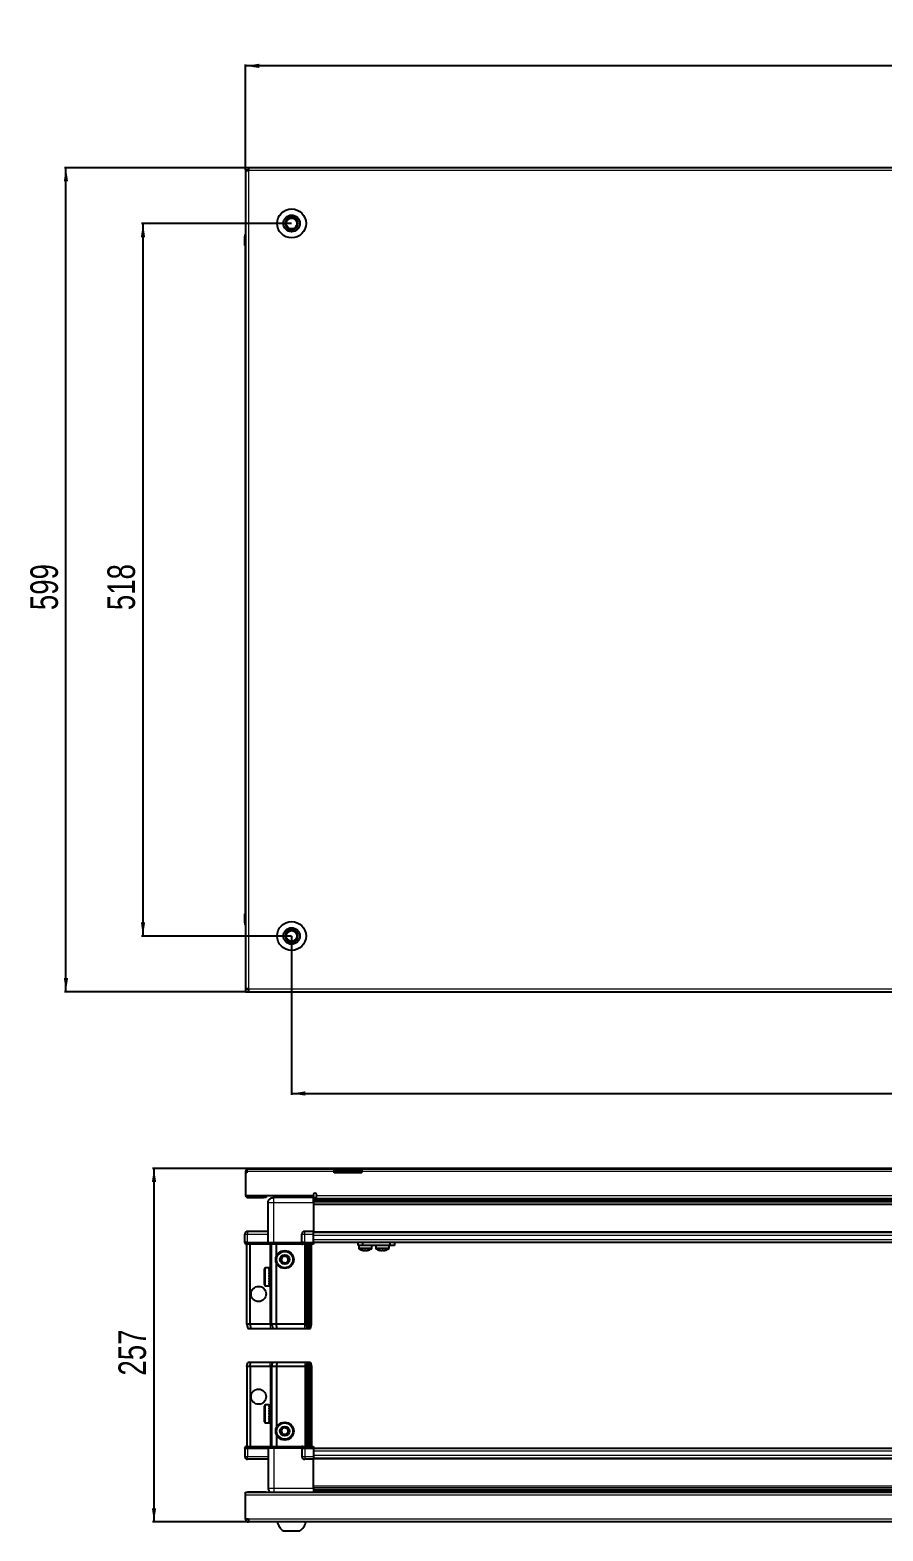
# Model space of a CAD drawing. Header units: millimetres. Extents: x 1415 to 4223, y 485 to 1665.
# Drawn here: x 1415 to 2035, y 485 to 1576 of the extents above; entities that cross this region are included whole.
import ezdxf

# ---------------------------------------------------------------- set-up
doc = ezdxf.new("R2010")
doc.units = ezdxf.units.MM
doc.layers.add('FORMAT', color=7, linetype='Continuous')
doc.styles.add('SLDTEXTSTYLE0', font='TXT', dxfattribs={"width": 0.75})
doc.dimstyles.new('SLDDIMSTYLE0', dxfattribs={"dimtxt": 20, "dimasz": 10, "dimexe": 0, "dimexo": 0.0625, "dimgap": 5, "dimtad": 2, "dimdec": 1, "dimrnd": 1e-09, "dimzin": 12, "dimdsep": 46, "dimtxsty": 'SLDTEXTSTYLE0', "dimsah": 1, "dimcen": 0.09, "dimadec": 0, "dimazin": 3, "dimtfac": 1, "dimtofl": 0, "dimtmove": 0, "dimatfit": 3, "dimfxl": 0, "dimfrac": 2, "dimtolj": 1, "dimtzin": 12, "dimarcsym": 0})

# ---------------------------------------------------------------- blocks, each defined once
blk = doc.blocks.new('_D')
at = {"layer": 'FORMAT'}
for p, q in [((1571.3, 1475.8), (1439.8, 1475.8)), ((1440.8, 876.8), (1440.8, 1475.8)), ((1571.3, 876.8), (1439.8, 876.8))]:
    blk.add_line(p, q, dxfattribs=at)
for points in [[(1440.8, 1475.8), (1439.3, 1465.8), (1442.4, 1465.8)], [(1440.8, 876.8), (1442.4, 886.8), (1439.3, 886.8)]]:
    blk.add_solid(points, dxfattribs=at)
at = {"layer": 'FORMAT', "insert": (1415, 1154.2), "char_height": 20, "attachment_point": 1, "rotation": 90, "style": 'SLDTEXTSTYLE0'}
blk.add_mtext('599', dxfattribs=at)
blk = doc.blocks.new('_D_1')
at = {"layer": 'FORMAT'}
for p, q in [((1571.3, 1475.8), (1571.3, 1550.8)), ((2570.3, 1549.8), (1571.3, 1549.8)), ((2570.3, 1475.8), (2570.3, 1550.8))]:
    blk.add_line(p, q, dxfattribs=at)
for points in [[(1571.3, 1549.8), (1581.3, 1548.3), (1581.3, 1551.4)], [(2570.3, 1549.8), (2560.3, 1551.4), (2560.3, 1548.3)]]:
    blk.add_solid(points, dxfattribs=at)
at = {"layer": 'FORMAT', "insert": (2048.7, 1575.6), "char_height": 20, "attachment_point": 1, "style": 'SLDTEXTSTYLE0'}
blk.add_mtext('999', dxfattribs=at)
blk = doc.blocks.new('_D_2')
at = {"layer": 'FORMAT'}
for p, q in [((1604.8, 917.3), (1604.8, 801.8)), ((2536.8, 917.3), (2536.8, 801.8)), ((1604.8, 802.8), (2536.8, 802.8))]:
    blk.add_line(p, q, dxfattribs=at)
for points in [[(1604.8, 802.8), (1614.8, 801.3), (1614.8, 804.4)], [(2536.8, 802.8), (2526.8, 804.4), (2526.8, 801.3)]]:
    blk.add_solid(points, dxfattribs=at)
at = {"layer": 'FORMAT', "insert": (2048.7, 828.6), "char_height": 20, "attachment_point": 1, "style": 'SLDTEXTSTYLE0'}
blk.add_mtext('932', dxfattribs=at)
blk = doc.blocks.new('_D_4')
at = {"layer": 'FORMAT'}
for p, q in [((1604.8, 1435.3), (1495.8, 1435.3)), ((1496.8, 1435.3), (1496.8, 917.3)), ((1604.8, 917.3), (1495.8, 917.3))]:
    blk.add_line(p, q, dxfattribs=at)
for points in [[(1496.8, 1435.3), (1495.3, 1425.3), (1498.4, 1425.3)], [(1496.8, 917.3), (1498.4, 927.3), (1495.3, 927.3)]]:
    blk.add_solid(points, dxfattribs=at)
at = {"layer": 'FORMAT', "insert": (1471, 1154.2), "char_height": 20, "attachment_point": 1, "rotation": 90, "style": 'SLDTEXTSTYLE0'}
blk.add_mtext('518', dxfattribs=at)
blk = doc.blocks.new('_D_9')
at = {"layer": 'FORMAT'}
for p, q in [((2065, 748.4), (1503.8, 748.4)), ((1504.8, 748.4), (1504.8, 491.4)), ((1573.4, 491.4), (1503.8, 491.4))]:
    blk.add_line(p, q, dxfattribs=at)
for points in [[(1504.8, 748.4), (1503.3, 738.4), (1506.4, 738.4)], [(1504.8, 491.4), (1506.4, 501.4), (1503.3, 501.4)]]:
    blk.add_solid(points, dxfattribs=at)
at = {"layer": 'FORMAT', "insert": (1479, 597.8), "char_height": 20, "attachment_point": 1, "rotation": 90, "style": 'SLDTEXTSTYLE0'}
blk.add_mtext('257', dxfattribs=at)

msp = doc.modelspace()

# ---------------------------------------------------------------- linework, layer by layer
at = {"color": 7, "linetype": 'Continuous', "lineweight": 25}
for p, q in [((1573.42, 1475.82), (1571.32, 1475.82)), ((1571.32, 1474.32), (1571.32, 1475.82)), ((1571.32, 1474.32), (1573.42, 1474.32)), ((1571.32, 1474.32), (1571.32, 1473.72)), ((1571.32, 1473.72), (1571.32, 878.92)), ((1571.32, 1473.72), (1573.42, 1473.72)), ((2568.22, 1475.82), (1573.42, 1475.82)), ((1573.42, 1475.82), (1573.42, 1473.72)), ((1570.82, 1425.82), (1570.82, 1419.32)), ((1570.82, 1419.32), (1570.82, 1425.82)), ((1570.82, 1419.32), (1570.82, 1419.32)), ((1571.32, 1419.32), (1570.82, 1419.32)), ((1570.97, 1419.32), (1570.97, 933.32)), ((1570.82, 933.32), (1570.82, 933.32)), ((1570.82, 926.82), (1570.82, 933.32)), ((1570.82, 933.32), (1570.82, 933.32)), ((1570.82, 933.32), (1570.82, 926.82)), ((1571.32, 933.32), (1570.82, 933.32)), ((1571.32, 925.5), (1571.32, 925.5)), ((1573.42, 878.92), (1571.32, 878.92)), ((1571.32, 878.92), (1571.32, 878.32)), ((1571.32, 878.32), (1571.32, 876.82)), ((1573.42, 878.32), (1571.32, 878.32)), ((1571.32, 876.82), (1573.42, 876.82)), ((1573.42, 878.92), (1573.42, 876.82)), ((1573.42, 876.82), (2568.22, 876.82)), ((1572.32, 746.02), (1571.32, 746.02)), ((1571.32, 746.02), (1571.32, 745.12)), ((1572.32, 745.12), (1571.32, 745.12)), ((1571.32, 745.12), (1571.32, 728.62)), ((1572.32, 746.02), (1572.32, 745.12)), ((1572.92, 748.12), (1635.82, 748.12)), ((1635.82, 746.02), (1635.82, 748.12)), ((1635.82, 748.12), (1645.82, 748.12)), ((1645.82, 746.62), (1635.82, 746.62)), ((1635.82, 745.12), (1635.82, 746.02)), ((1655.82, 745.12), (1635.82, 745.12)), ((1645.82, 748.12), (1655.82, 748.12)), ((1655.82, 746.62), (1645.82, 746.62)), ((1655.82, 748.12), (2485.82, 748.12)), ((1655.82, 748.12), (1655.82, 746.02)), ((1655.82, 745.12), (1655.82, 746.02)), ((1571.32, 728.62), (1620.82, 728.62)), ((1573.42, 727.12), (1584.32, 727.12)), ((1586.32, 727.12), (1584.32, 727.12)), ((1586.32, 728.62), (1586.32, 727.12)), ((1587.82, 694.62), (1587.82, 723.62)), ((1591.57, 728.62), (1591.57, 727.12)), ((1620.82, 727.12), (1591.82, 727.12)), ((1618.07, 727.12), (1618.07, 728.62)), ((1620.67, 727.12), (1620.67, 723.62)), ((1620.82, 728.62), (1620.82, 729.47)), ((1620.82, 728.62), (1620.82, 727.12)), ((1620.82, 726.47), (1644.7, 726.47)), ((2520.82, 724.68), (1620.82, 724.68)), ((2520.82, 724.64), (1620.82, 724.64)), ((1620.82, 723.62), (1620.82, 702.62)), ((1622.82, 729.47), (1622.82, 728.72)), ((1622.82, 726.62), (1622.82, 728.72)), ((1622.82, 726.62), (2058.32, 726.62)), ((1639.32, 726.62), (1639.32, 726.47)), ((1639.48, 726.62), (1639.48, 726.47)), ((1639.69, 726.62), (1639.69, 726.47)), ((1640.24, 726.62), (1640.24, 726.47)), ((1640.65, 726.62), (1640.65, 726.47)), ((1641.54, 726.62), (1641.54, 726.47)), ((1642.13, 726.62), (1642.13, 726.47)), ((1643.26, 726.62), (1643.26, 726.47)), ((1643.96, 726.62), (1643.96, 726.47)), ((1644.7, 726.47), (1645.24, 726.47)), ((1645.24, 726.62), (1645.24, 726.47)), ((1645.24, 726.47), (1645.24, 726.47)), ((1645.24, 726.47), (1645.97, 726.47)), ((1645.43, 726.62), (1645.43, 726.47)), ((1645.93, 726.62), (1645.93, 726.47)), ((1645.97, 726.47), (1645.98, 726.47)), ((1645.98, 726.62), (1645.98, 726.47)), ((1645.98, 726.47), (1646.94, 726.47)), ((1646.94, 726.47), (2494.7, 726.47)), ((1647.27, 726.62), (1647.27, 726.47)), ((1647.28, 726.62), (1647.28, 726.47)), ((1647.98, 726.62), (1647.98, 726.47)), ((1649.15, 726.62), (1649.15, 726.47)), ((1649.77, 726.62), (1649.77, 726.47)), ((1650.71, 726.62), (1650.71, 726.47)), ((1651.17, 726.62), (1651.17, 726.47)), ((1651.8, 726.62), (1651.8, 726.47)), ((1652.05, 726.62), (1652.05, 726.47)), ((1652.29, 726.62), (1652.29, 726.47)), ((1652.32, 726.62), (1652.32, 726.47)), ((1570.82, 694.62), (1570.82, 700.62)), ((1587.82, 702.62), (1572.82, 702.62)), ((1612.32, 694.62), (1612.32, 700.62)), ((1620.82, 702.62), (1614.32, 702.62)), ((1620.82, 700.62), (1620.82, 702.62)), ((1620.82, 701.97), (2520.82, 701.97)), ((1620.82, 694.62), (1620.82, 700.62)), ((1570.82, 694.62), (1570.82, 694.29)), ((1570.82, 694.62), (1570.82, 694.62)), ((1570.82, 694.62), (1570.82, 694.29)), ((1572.82, 694.62), (1570.82, 694.62)), ((1570.82, 694.29), (1571.32, 693.42)), ((1570.82, 694.29), (1571.32, 693.42)), ((1571.32, 693.42), (1572.82, 693.42)), ((1572.32, 635.12), (1572.32, 693.42)), ((1572.82, 694.62), (1587.62, 694.62)), ((1587.62, 693.42), (1572.82, 693.42)), ((1574.82, 635.12), (1574.82, 693.42)), ((1587.62, 694.62), (1587.82, 694.62)), ((1587.82, 693.42), (1587.62, 693.42)), ((1587.82, 694.62), (1587.82, 693.42)), ((1587.82, 694.62), (1591.82, 694.62)), ((1591.82, 693.42), (1587.82, 693.42)), ((1590.32, 635.12), (1590.32, 693.42)), ((1591.82, 694.62), (1612.12, 694.62)), ((1612.12, 693.42), (1591.82, 693.42)), ((1593.82, 684.62), (1593.82, 693.42)), ((1612.12, 694.62), (1612.32, 694.62)), ((1612.32, 693.42), (1612.12, 693.42)), ((1612.32, 694.62), (1612.32, 693.42)), ((1614.32, 694.62), (1612.32, 694.62)), ((1612.32, 694.62), (1614.32, 694.62)), ((1612.32, 693.42), (1613, 693.42)), ((1620.82, 693.42), (1613, 693.42)), ((1614.32, 694.62), (1620.82, 694.62)), ((1614.32, 694.29), (1620.82, 694.29)), ((1615.32, 635.12), (1615.32, 693.42)), ((1616.32, 635.12), (1616.32, 693.42)), ((1617.82, 635.12), (1617.82, 693.42)), ((1619.32, 635.12), (1619.32, 693.42)), ((1620.82, 694.77), (2520.82, 694.77)), ((1620.82, 694.62), (1620.82, 694.29)), ((1620.82, 694.29), (1620.82, 693.42)), ((1653.27, 692.27), (1653.27, 694.77)), ((1656.27, 692.27), (1653.27, 692.27)), ((1653.62, 692.27), (1653.62, 690.36)), ((1656.27, 694.77), (1656.27, 692.27)), ((1676.47, 692.27), (1656.27, 692.27)), ((1663.12, 690.36), (1663.12, 692.27)), ((1666.07, 692.27), (1666.07, 690.36)), ((1666.12, 692.27), (1666.12, 690.36)), ((1675.62, 690.36), (1675.62, 692.27)), ((1676.47, 692.27), (1676.47, 694.77)), ((1679.47, 692.27), (1676.47, 692.27)), ((1679.47, 694.77), (1679.47, 692.27)), ((1593.82, 635.12), (1593.82, 679.62)), ((1585.12, 663.92), (1585.12, 675.32)), ((1588.82, 676.12), (1585.92, 676.12)), ((1588.32, 676.03), (1588.82, 676.03)), ((1588.32, 676.03), (1588.32, 675.86)), ((1588.32, 675.86), (1588.82, 675.86)), ((1588.32, 675.37), (1588.82, 675.37)), ((1588.32, 675.37), (1588.32, 674.99)), ((1588.32, 674.99), (1588.82, 674.99)), ((1588.32, 674.16), (1588.82, 674.16)), ((1588.32, 674.16), (1588.32, 673.6)), ((1588.32, 673.6), (1588.82, 673.6)), ((1588.32, 672.5), (1588.82, 672.5)), ((1588.32, 672.5), (1588.32, 671.82)), ((1588.32, 671.82), (1588.82, 671.82)), ((1588.32, 670.55), (1588.82, 670.55)), ((1588.32, 670.55), (1588.32, 669.82)), ((1588.32, 670.25), (1588.82, 670.25)), ((1588.32, 669.82), (1588.82, 669.82)), ((1588.32, 668.52), (1588.82, 668.52)), ((1588.32, 668.52), (1588.32, 667.8)), ((1588.32, 668.39), (1588.82, 668.39)), ((1588.32, 667.8), (1588.82, 667.8)), ((1588.32, 666.59), (1588.82, 666.59)), ((1588.32, 666.59), (1588.32, 665.96)), ((1588.32, 665.96), (1588.82, 665.96)), ((1588.82, 676.03), (1588.82, 676.12)), ((1588.82, 675.86), (1588.82, 676.03)), ((1588.82, 675.37), (1588.82, 675.86)), ((1588.82, 674.99), (1588.82, 675.37)), ((1588.82, 674.16), (1588.82, 674.99)), ((1588.82, 673.6), (1588.82, 674.16)), ((1588.92, 674.02), (1588.82, 674.02)), ((1588.82, 672.5), (1588.82, 673.6)), ((1588.82, 671.82), (1588.82, 672.5)), ((1588.82, 670.55), (1588.82, 671.82)), ((1588.82, 670.25), (1588.82, 670.55)), ((1588.82, 668.52), (1588.82, 669.82)), ((1588.82, 667.8), (1588.82, 668.39)), ((1588.82, 666.59), (1588.82, 667.8)), ((1588.82, 665.96), (1588.82, 666.59)), ((1588.82, 664.96), (1588.82, 665.96)), ((1588.92, 672.51), (1588.92, 674.02)), ((1588.92, 665.22), (1588.92, 672.51)), ((1589.8, 672.93), (1589.32, 673.62)), ((1589.32, 665.62), (1589.32, 673.62)), ((1589.32, 665.62), (1589.8, 666.31)), ((1590.29, 673.62), (1589.8, 672.93)), ((1589.8, 666.31), (1589.8, 672.93)), ((1589.8, 666.31), (1590.29, 665.62)), ((1590.32, 673.62), (1590.29, 673.62)), ((1590.29, 665.62), (1590.29, 673.62)), ((1590.29, 665.62), (1590.32, 665.62)), ((1585.92, 663.12), (1588.82, 663.12)), ((1588.32, 664.96), (1588.82, 664.96)), ((1588.32, 664.96), (1588.32, 664.48)), ((1588.32, 664.48), (1588.82, 664.48)), ((1588.32, 663.79), (1588.82, 663.79)), ((1588.32, 663.79), (1588.32, 663.5)), ((1588.32, 663.5), (1588.82, 663.5)), ((1588.32, 663.19), (1588.82, 663.19)), ((1588.32, 663.19), (1588.32, 663.12)), ((1588.32, 663.12), (1588.82, 663.12)), ((1588.82, 665.22), (1588.92, 665.22)), ((1588.82, 664.48), (1588.82, 664.96)), ((1588.82, 663.79), (1588.82, 664.48)), ((1588.82, 663.5), (1588.82, 663.79)), ((1588.82, 663.19), (1588.82, 663.5)), ((1588.82, 663.12), (1588.82, 663.19)), ((1588.82, 663.12), (1588.82, 663.12)), ((1574.82, 635.12), (1572.32, 635.12)), ((1572.32, 635.12), (1573.12, 632.12)), ((1589.32, 635.12), (1574.82, 635.12)), ((1574.82, 635.12), (1574.97, 632.12)), ((1590.32, 635.12), (1589.32, 635.12)), ((1593.82, 635.12), (1590.32, 635.12)), ((1590.32, 635.12), (1591.12, 632.12)), ((1614.32, 635.12), (1593.82, 635.12)), ((1594.15, 632.12), (1593.82, 635.12)), ((1615.32, 635.12), (1614.32, 635.12)), ((1616.32, 635.12), (1615.32, 635.12)), ((1616.12, 632.12), (1615.32, 635.12)), ((1617.82, 635.12), (1616.32, 635.12)), ((1616.86, 632.12), (1616.32, 635.12)), ((1617.36, 632.12), (1617.82, 635.12)), ((1619.32, 635.12), (1617.82, 635.12)), ((1618.52, 632.12), (1619.32, 635.12)), ((1573.12, 632.12), (1574.97, 632.12)), ((1574.97, 632.12), (1589.32, 632.12)), ((1589.32, 632.12), (1591.12, 632.12)), ((1591.12, 632.12), (1594.15, 632.12)), ((1594.15, 632.12), (1614.32, 632.12)), ((1614.32, 632.12), (1616.12, 632.12)), ((1616.12, 632.12), (1616.86, 632.12)), ((1616.86, 632.12), (1617.36, 632.12)), ((1617.36, 632.12), (1618.52, 632.12)), ((1572.32, 604.42), (1573.12, 607.42)), ((1572.32, 604.42), (1572.32, 546.12)), ((1574.82, 604.42), (1572.32, 604.42)), ((1573.12, 607.42), (1574.97, 607.42)), ((1574.82, 604.42), (1574.97, 607.42)), ((1574.82, 604.42), (1574.82, 546.12)), ((1589.32, 604.42), (1574.82, 604.42)), ((1574.97, 607.42), (1589.32, 607.42)), ((1589.32, 607.42), (1591.12, 607.42)), ((1590.32, 604.42), (1589.32, 604.42)), ((1590.32, 604.42), (1591.12, 607.42)), ((1590.32, 604.42), (1590.32, 546.12)), ((1593.82, 604.42), (1590.32, 604.42)), ((1591.12, 607.42), (1594.15, 607.42)), ((1594.15, 607.42), (1593.82, 604.42)), ((1593.82, 604.42), (1593.82, 559.92)), ((1614.32, 604.42), (1593.82, 604.42)), ((1594.15, 607.42), (1614.32, 607.42)), ((1614.32, 607.42), (1616.12, 607.42)), ((1615.32, 604.42), (1614.32, 604.42)), ((1616.12, 607.42), (1615.32, 604.42)), ((1615.32, 604.42), (1615.32, 546.12)), ((1616.32, 604.42), (1615.32, 604.42)), ((1616.12, 607.42), (1616.86, 607.42)), ((1616.86, 607.42), (1616.32, 604.42)), ((1616.32, 604.42), (1616.32, 546.12)), ((1617.82, 604.42), (1616.32, 604.42)), ((1616.86, 607.42), (1617.36, 607.42)), ((1617.36, 607.42), (1618.52, 607.42)), ((1617.36, 607.42), (1617.82, 604.42)), ((1617.82, 604.42), (1617.82, 546.12)), ((1619.32, 604.42), (1617.82, 604.42)), ((1618.52, 607.42), (1619.32, 604.42)), ((1619.32, 604.42), (1619.32, 546.12)), ((1585.12, 564.22), (1585.12, 575.62)), ((1588.32, 576.42), (1585.92, 576.42)), ((1588.32, 576.42), (1588.32, 576.41)), ((1588.32, 576.41), (1588.82, 576.41)), ((1588.32, 576.23), (1588.82, 576.23)), ((1588.32, 576.23), (1588.32, 576.01)), ((1588.32, 576.01), (1588.82, 576.01)), ((1588.32, 575.43), (1588.82, 575.43)), ((1588.32, 575.43), (1588.32, 575.01)), ((1588.32, 575.01), (1588.82, 575.01)), ((1588.32, 574.1), (1588.82, 574.1)), ((1588.32, 574.1), (1588.32, 573.51)), ((1588.32, 573.51), (1588.82, 573.51)), ((1588.32, 572.35), (1588.82, 572.35)), ((1588.32, 572.35), (1588.32, 571.65)), ((1588.32, 571.65), (1588.82, 571.65)), ((1588.32, 570.37), (1588.82, 570.37)), ((1588.32, 570.37), (1588.32, 569.63)), ((1588.32, 570.23), (1588.82, 570.23)), ((1588.32, 569.73), (1588.82, 569.73)), ((1588.32, 569.63), (1588.82, 569.63)), ((1588.32, 568.35), (1588.82, 568.35)), ((1588.32, 568.35), (1588.32, 567.64)), ((1588.32, 567.64), (1588.82, 567.64)), ((1588.82, 576.23), (1588.82, 576.41)), ((1588.82, 576.01), (1588.82, 576.23)), ((1588.82, 575.43), (1588.82, 576.01)), ((1588.82, 575.01), (1588.82, 575.43)), ((1588.82, 574.1), (1588.82, 575.01)), ((1588.92, 574.32), (1588.82, 574.32)), ((1588.82, 573.51), (1588.82, 574.1)), ((1588.82, 572.35), (1588.82, 573.51)), ((1588.82, 571.65), (1588.82, 572.35)), ((1588.82, 570.37), (1588.82, 571.65)), ((1588.82, 570.23), (1588.82, 570.37)), ((1588.82, 569.63), (1588.82, 569.73)), ((1588.82, 568.35), (1588.82, 569.63)), ((1588.82, 567.64), (1588.82, 568.35)), ((1588.82, 566.48), (1588.82, 567.64)), ((1588.92, 565.52), (1588.92, 574.32)), ((1589.8, 573.23), (1589.32, 573.92)), ((1589.32, 565.92), (1589.32, 573.92)), ((1590.29, 573.92), (1589.8, 573.23)), ((1589.8, 566.61), (1589.8, 573.23)), ((1590.32, 573.92), (1590.29, 573.92)), ((1590.29, 565.92), (1590.29, 573.92)), ((1585.92, 563.42), (1588.32, 563.42)), ((1588.32, 566.48), (1588.82, 566.48)), ((1588.32, 566.48), (1588.32, 565.87)), ((1588.32, 565.87), (1588.82, 565.87)), ((1588.32, 564.94), (1588.82, 564.94)), ((1588.32, 564.94), (1588.32, 564.5)), ((1588.32, 564.5), (1588.82, 564.5)), ((1588.32, 563.89), (1588.82, 563.89)), ((1588.32, 563.89), (1588.32, 563.66)), ((1588.32, 563.66), (1588.82, 563.66)), ((1588.32, 563.44), (1588.82, 563.44)), ((1588.32, 563.44), (1588.32, 563.42)), ((1588.32, 563.43), (1588.82, 563.43)), ((1588.82, 565.87), (1588.82, 566.48)), ((1588.82, 564.94), (1588.82, 565.87)), ((1588.82, 565.52), (1588.92, 565.52)), ((1588.82, 564.5), (1588.82, 564.94)), ((1588.82, 563.89), (1588.82, 564.5)), ((1588.82, 563.66), (1588.82, 563.89)), ((1588.82, 563.44), (1588.82, 563.66)), ((1588.82, 563.43), (1588.82, 563.44)), ((1589.32, 565.92), (1589.8, 566.61)), ((1589.8, 566.61), (1590.29, 565.92)), ((1590.29, 565.92), (1590.32, 565.92)), ((1571.32, 546.12), (1570.82, 545.25)), ((1572.82, 546.12), (1571.32, 546.12)), ((1572.82, 546.12), (1587.62, 546.12)), ((1587.62, 546.12), (1587.82, 546.12)), ((1587.82, 544.92), (1587.82, 546.12)), ((1587.82, 546.12), (1591.82, 546.12)), ((1591.82, 546.12), (1612.12, 546.12)), ((1593.82, 554.92), (1593.82, 546.12)), ((1612.12, 546.12), (1612.32, 546.12)), ((1612.32, 544.92), (1612.32, 546.12)), ((1613, 546.12), (1612.32, 546.12)), ((1613, 546.12), (1620.82, 546.12)), ((1620.82, 546.12), (1620.82, 545.25)), ((1570.82, 544.92), (1570.82, 545.25)), ((1570.82, 544.92), (1572.82, 544.92)), ((1570.82, 544.92), (1570.82, 538.92)), ((1587.62, 544.92), (1572.82, 544.92)), ((1572.82, 544.92), (1587.62, 544.92)), ((1587.82, 536.92), (1572.82, 536.92)), ((1587.82, 544.92), (1587.62, 544.92)), ((1591.82, 544.92), (1587.82, 544.92)), ((1587.82, 544.92), (1587.82, 515.92)), ((1612.12, 544.92), (1591.82, 544.92)), ((1612.32, 544.92), (1612.12, 544.92)), ((1612.32, 544.92), (1614.32, 544.92)), ((1612.32, 544.92), (1612.32, 538.92)), ((1620.82, 545.25), (1614.32, 545.25)), ((1620.82, 544.92), (1614.32, 544.92)), ((1614.32, 544.92), (1620.82, 544.92)), ((1620.82, 536.92), (1614.32, 536.92)), ((1620.82, 545.25), (1620.82, 545.25)), ((1620.82, 544.92), (1620.82, 545.25)), ((1620.82, 544.92), (1620.82, 544.92)), ((1620.82, 544.92), (1620.82, 538.92)), ((2520.82, 544.77), (1620.82, 544.77)), ((1620.82, 538.92), (1620.82, 536.92)), ((2520.82, 537.57), (1620.82, 537.57)), ((1620.82, 515.92), (1620.82, 536.92)), ((1571.32, 510.82), (1571.32, 512.92)), ((1571.32, 512.92), (2570.32, 512.92)), ((1586.32, 513.02), (1573.42, 513.02)), ((1586.32, 513.02), (1586.32, 512.92)), ((1620.82, 514.9), (2520.82, 514.9)), ((1620.82, 514.86), (2520.82, 514.86)), ((1644.7, 513.07), (1620.82, 513.07)), ((1639.32, 512.92), (1639.32, 513.07)), ((1639.36, 512.92), (1639.36, 513.07)), ((1639.63, 512.92), (1639.63, 513.07)), ((1639.89, 512.92), (1639.89, 513.07)), ((1640.54, 512.92), (1640.54, 513.07)), ((1641.01, 512.92), (1641.01, 513.07)), ((1641.97, 512.92), (1641.97, 513.07)), ((1642.59, 512.92), (1642.59, 513.07)), ((1643.78, 512.92), (1643.78, 513.07)), ((1644.44, 512.92), (1644.44, 513.07)), ((1644.49, 512.92), (1644.49, 513.07)), ((1645.79, 513.07), (1644.7, 513.07)), ((1645.79, 512.92), (1645.79, 513.07)), ((1645.79, 513.07), (1645.79, 513.07)), ((1646.52, 513.07), (1645.79, 513.07)), ((1645.8, 512.92), (1645.8, 513.07)), ((1646.3, 512.92), (1646.3, 513.07)), ((1646.52, 512.92), (1646.52, 513.07)), ((1646.94, 513.07), (1646.52, 513.07)), ((1646.52, 513.07), (1646.52, 513.07)), ((2494.7, 513.07), (1646.94, 513.07)), ((1647.8, 512.92), (1647.8, 513.07)), ((1648.49, 512.92), (1648.49, 513.07)), ((1649.61, 512.92), (1649.61, 513.07)), ((1650.19, 512.92), (1650.19, 513.07)), ((1651.06, 512.92), (1651.06, 513.07)), ((1651.46, 512.92), (1651.46, 513.07)), ((1651.99, 512.92), (1651.99, 513.07)), ((1652.18, 512.92), (1652.18, 513.07)), ((1652.32, 512.92), (1652.32, 513.07)), ((1571.32, 493.52), (1571.32, 510.82)), ((1573.42, 493.52), (1571.32, 493.52)), ((1573.42, 493.52), (1573.42, 491.42)), ((2568.22, 491.42), (1573.42, 491.42)), ((1598.82, 484.82), (1610.82, 484.82))]:
    msp.add_line(p, q, dxfattribs=at)
at = {"color": 8, "linetype": 'Continuous', "lineweight": 18}
for p, q in [((2568.22, 1473.72), (1573.42, 1473.72)), ((1573.42, 1473.72), (1573.42, 878.92)), ((1571.32, 1425.82), (1570.82, 1425.82)), ((1571.32, 926.82), (1570.82, 926.82)), ((1573.42, 878.92), (2568.22, 878.92)), ((1635.82, 746.02), (1572.32, 746.02)), ((1645.82, 746.62), (1645.82, 748.12)), ((2485.82, 746.02), (1655.82, 746.02)), ((1573.42, 728.62), (1573.42, 727.12)), ((1584.32, 727.12), (1584.32, 728.62)), ((1591.82, 723.62), (1620.82, 723.62)), ((1591.82, 694.62), (1591.82, 723.62)), ((1620.82, 727.12), (1622.82, 727.12)), ((2520.82, 725.88), (1620.82, 725.88)), ((1620.82, 723.44), (2520.82, 723.44)), ((2520.82, 722.02), (1620.82, 722.02)), ((1622.82, 728.72), (2058.32, 728.72)), ((1570.82, 700.62), (1572.82, 700.62)), ((1572.82, 702.62), (1572.82, 700.62)), ((1572.82, 694.62), (1572.82, 700.62)), ((1572.82, 700.62), (1587.82, 700.62)), ((1612.32, 700.62), (1614.32, 700.62)), ((1614.32, 700.62), (1614.32, 702.62)), ((1614.32, 694.62), (1614.32, 700.62)), ((1614.32, 700.62), (1620.82, 700.62)), ((1620.82, 702.62), (2520.82, 702.62)), ((1620.82, 699.97), (2520.82, 699.97)), ((1572.82, 694.62), (1572.82, 693.42)), ((1587.62, 693.42), (1587.62, 694.62)), ((1589.32, 673.62), (1589.32, 693.42)), ((1591.82, 694.62), (1591.82, 693.42)), ((1612.12, 693.42), (1612.12, 694.62)), ((1614.32, 694.62), (1614.32, 694.29)), ((1614.32, 635.12), (1614.32, 693.42)), ((1620.82, 696.77), (2520.82, 696.77)), ((1663.12, 690.36), (1653.62, 690.36)), ((1662.93, 689.99), (1653.81, 689.99)), ((1666.12, 690.36), (1666.07, 690.36)), ((1675.62, 690.36), (1666.12, 690.36)), ((1666.31, 689.99), (1666.26, 689.99)), ((1675.43, 689.99), (1666.31, 689.99)), ((1585.92, 663.12), (1585.92, 676.12)), ((1589.32, 635.12), (1589.32, 665.62)), ((1589.32, 635.12), (1589.32, 632.12)), ((1614.32, 632.12), (1614.32, 635.12)), ((1589.32, 604.42), (1589.32, 607.42)), ((1589.32, 604.42), (1589.32, 573.92)), ((1614.32, 607.42), (1614.32, 604.42)), ((1614.32, 604.42), (1614.32, 546.12)), ((1585.92, 563.42), (1585.92, 576.42)), ((1589.32, 565.92), (1589.32, 546.12)), ((1572.82, 544.92), (1572.82, 546.12)), ((1587.62, 544.92), (1587.62, 546.12)), ((1591.82, 544.92), (1591.82, 546.12)), ((1612.12, 544.92), (1612.12, 546.12)), ((1570.82, 538.92), (1572.82, 538.92)), ((1572.82, 544.92), (1572.82, 538.92)), ((1572.82, 538.92), (1587.82, 538.92)), ((1572.82, 536.92), (1572.82, 538.92)), ((1591.82, 544.92), (1591.82, 515.92)), ((1612.32, 538.92), (1614.32, 538.92)), ((1614.32, 544.92), (1614.32, 545.25)), ((1614.32, 544.92), (1614.32, 538.92)), ((1614.32, 538.92), (1620.82, 538.92)), ((1614.32, 538.92), (1614.32, 536.92)), ((1620.82, 544.92), (1620.82, 545.25)), ((2520.82, 542.77), (1620.82, 542.77)), ((2520.82, 539.57), (1620.82, 539.57)), ((2520.82, 536.92), (1620.82, 536.92)), ((1573.42, 512.92), (1573.42, 513.02)), ((1591.82, 515.92), (1620.82, 515.92)), ((1620.82, 517.52), (2520.82, 517.52)), ((2520.82, 516.1), (1620.82, 516.1)), ((1620.82, 513.66), (2520.82, 513.66)), ((2570.32, 510.82), (1571.32, 510.82)), ((2568.22, 493.52), (1573.42, 493.52))]:
    msp.add_line(p, q, dxfattribs=at)
at = {"color": 7, "linetype": 'Continuous', "lineweight": 25, "flags": 128}
msp.add_lwpolyline([(1573.42, 513.02), (1573.01, 512.98), (1572.78, 512.92)], dxfattribs=at)
at = {"color": 7, "linetype": 'Continuous', "lineweight": 25}
for centre, radius in [((1604.82, 1435.32), 10.5), ((1604.82, 1435.32), 6), ((1604.82, 1435.32), 3.9), ((1604.82, 917.32), 10.5), ((1604.82, 917.32), 6), ((1604.82, 917.32), 3.9), ((1599.82, 682.12), 6.5), ((1599.82, 682.12), 3.46), ((1580.82, 657.12), 5.5), ((1580.82, 582.42), 5.5), ((1599.82, 557.42), 6.5), ((1599.82, 557.42), 3.46)]:
    msp.add_circle(centre, radius, dxfattribs=at)
at = {"color": 8, "linetype": 'Continuous', "lineweight": 18}
for centre in [(1599.82, 682.12), (1599.82, 557.42)]:
    msp.add_circle(centre, 5.7, dxfattribs=at)
at = {"color": 7, "linetype": 'Continuous', "lineweight": 25}
for centre, radius, start, end in [((1604.82, 1435.32), 4.62, 120, 180), ((1604.82, 1435.32), 4.62, 180, 240), ((1604.82, 1435.32), 4.62, 60, 120), ((1604.82, 1435.32), 4.62, 240, 300), ((1604.82, 1435.32), 4.62, 360, 60), ((1604.82, 1435.32), 4.62, 300, 360), ((1572.82, 1425.82), 2, 138.57492, 180), ((1572.82, 1425.82), 2, 138.59038, 180), ((1572.82, 926.82), 2, 180, 221.39416), ((1604.82, 917.32), 4.62, 120, 180), ((1604.82, 917.32), 4.62, 180, 240), ((1604.82, 917.32), 4.62, 60, 120), ((1604.82, 917.32), 4.62, 0, 60), ((1604.82, 917.32), 4.62, 300, 0), ((1604.82, 917.32), 4.62, 240, 300), ((1573.42, 729.22), 2.1, 196.60155, 270), ((1621.82, 729.47), 1, 0, 180), ((1572.82, 700.62), 2, 90, 180), ((1614.32, 700.62), 2, 90, 180), ((1654.07, 690.36), 0.45, 180, 235.28209), ((1658.37, 696.57), 8, 235.28209, 258.9392), ((1658.37, 696.57), 8, 281.00757, 304.71791), ((1662.67, 690.36), 0.45, 304.71791, 0), ((1666.52, 690.36), 0.45, 180, 235.28209), ((1666.57, 690.36), 0.45, 180, 235.28209), ((1670.82, 696.57), 8, 235.28209, 256.54113), ((1670.87, 696.57), 8, 235.28209, 259.06255), ((1670.87, 696.57), 8, 280.87532, 304.71791), ((1675.17, 690.36), 0.45, 304.71791, 0), ((1599.82, 682.12), 2.5, 134.92207, 194.92207), ((1599.82, 682.12), 2.5, 194.92207, 254.92207), ((1599.82, 682.12), 2.5, 74.92207, 134.92207), ((1599.82, 682.12), 2.5, 254.92207, 314.92207), ((1599.82, 682.12), 2.5, 14.92207, 74.92207), ((1599.82, 682.12), 2.5, 314.92207, 14.92207), ((1585.92, 675.32), 0.8, 90, 180), ((1589.32, 674.02), 0.4, 180, 270), ((1589.32, 665.22), 0.4, 90, 180), ((1585.92, 663.92), 0.8, 180, 270), ((1585.92, 575.62), 0.8, 90, 180), ((1589.32, 574.32), 0.4, 180, 270), ((1585.92, 564.22), 0.8, 180, 270), ((1589.32, 565.52), 0.4, 90, 180), ((1599.82, 557.42), 2.5, 147.37605, 207.37605), ((1599.82, 557.42), 2.5, 87.37605, 147.37605), ((1599.82, 557.42), 2.5, 27.37605, 87.37605), ((1599.82, 557.42), 2.5, 327.37605, 27.37605), ((1599.82, 557.42), 2.5, 207.37605, 267.37605), ((1599.82, 557.42), 2.5, 267.37605, 327.37605), ((1572.82, 538.92), 2, 180, 270), ((1614.32, 538.92), 2, 180, 270), ((1573.42, 493.52), 2.1, 180, 270), ((1573.42, 493.52), 0.6, 180, 270), ((1605.84, 494.44), 11.91, 194.70035, 233.8734), ((1603.8, 494.44), 11.91, 306.1266, 345.29965)]:
    msp.add_arc(centre, radius, start, end, dxfattribs=at)
for centre, start_param, end_param in [((1614.32, 690.82), 0, 0.7227342), ((1614.32, 548.72), 2.4188584, 3.1415927)]:
    msp.add_ellipse(centre, major_axis=(0, 3.46), ratio=0.5773503, start_param=start_param, end_param=end_param, dxfattribs=at)
for points, knots in [([(1600.2, 1435.32), (1600.53, 1435.9), (1601.1, 1436.88), (1601.92, 1438.3), (1602.33, 1439.01), (1602.51, 1439.32)], [0, 0, 0, 0, 0.4391308, 0.7513783, 1, 1, 1, 1]), ([(1602.51, 1431.32), (1602.18, 1431.9), (1601.61, 1432.88), (1600.79, 1434.3), (1600.38, 1435.01), (1600.2, 1435.32)], [0, 0, 0, 0, 0.4391308, 0.7513783, 1, 1, 1, 1]), ([(1602.51, 1439.32), (1602.71, 1439.32), (1603.42, 1439.32), (1604.72, 1439.32), (1606.11, 1439.32), (1606.86, 1439.32), (1607.13, 1439.32)], [0, 0, 0, 0, 0.1393293, 0.4852696, 0.8163565, 1, 1, 1, 1]), ([(1607.13, 1431.32), (1606.86, 1431.32), (1606.11, 1431.32), (1604.72, 1431.32), (1603.42, 1431.32), (1602.71, 1431.32), (1602.51, 1431.32)], [0, 0, 0, 0, 0.1836435, 0.5147304, 0.8606707, 1, 1, 1, 1]), ([(1607.13, 1439.32), (1607.46, 1438.75), (1608.03, 1437.77), (1608.85, 1436.35), (1609.26, 1435.64), (1609.44, 1435.32)], [0, 0, 0, 0, 0.4391308, 0.7513783, 1, 1, 1, 1]), ([(1609.44, 1435.32), (1609.11, 1434.75), (1608.54, 1433.77), (1607.72, 1432.35), (1607.31, 1431.64), (1607.13, 1431.32)], [0, 0, 0, 0, 0.4391308, 0.7513783, 1, 1, 1, 1]), ([(1600.2, 917.32), (1600.53, 917.9), (1601.1, 918.88), (1601.92, 920.3), (1602.33, 921.01), (1602.51, 921.32)], [0, 0, 0, 0, 0.4391308, 0.7513783, 1, 1, 1, 1]), ([(1602.51, 913.32), (1602.18, 913.9), (1601.61, 914.88), (1600.79, 916.3), (1600.38, 917.01), (1600.2, 917.32)], [0, 0, 0, 0, 0.4391308, 0.7513783, 1, 1, 1, 1]), ([(1602.51, 921.32), (1602.71, 921.32), (1603.42, 921.32), (1604.72, 921.32), (1606.11, 921.32), (1606.86, 921.32), (1607.13, 921.32)], [0, 0, 0, 0, 0.1393293, 0.4852696, 0.8163565, 1, 1, 1, 1]), ([(1607.13, 921.32), (1607.46, 920.75), (1608.03, 919.77), (1608.85, 918.35), (1609.26, 917.64), (1609.44, 917.32)], [0, 0, 0, 0, 0.4391308, 0.7513783, 1, 1, 1, 1]), ([(1609.44, 917.32), (1609.11, 916.75), (1608.54, 915.77), (1607.72, 914.35), (1607.31, 913.64), (1607.13, 913.32)], [0, 0, 0, 0, 0.4391308, 0.7513783, 1, 1, 1, 1]), ([(1607.13, 913.32), (1606.86, 913.32), (1606.11, 913.32), (1604.72, 913.32), (1603.42, 913.32), (1602.71, 913.32), (1602.51, 913.32)], [0, 0, 0, 0, 0.1836435, 0.5147304, 0.8606707, 1, 1, 1, 1]), ([(1572.91, 748.03), (1572.83, 748.02), (1572.52, 747.97), (1572.03, 747.64), (1571.57, 747.09), (1571.35, 746.51), (1571.33, 746.15), (1571.32, 746.02)], [0, 0, 0, 0, 0.0862, 0.3453145, 0.6044258, 0.863537, 1, 1, 1, 1]), ([(1572.32, 746.02), (1572.37, 746.27), (1572.46, 746.77), (1572.59, 747.41), (1572.72, 747.87), (1572.83, 748.09), (1572.9, 748.11), (1572.92, 748.12)], [0, 0, 0, 0, 0.2302553, 0.4485219, 0.6667858, 0.8850496, 1, 1, 1, 1]), ([(1587.82, 723.62), (1587.87, 724.06), (1587.94, 724.74), (1588.38, 725.55), (1588.83, 726.11), (1589.39, 726.56), (1590.2, 727), (1590.88, 727.07), (1591.32, 727.12)], [0, 0, 0, 0, 0.2394568, 0.3683607, 0.5, 0.6316393, 0.7605432, 1, 1, 1, 1]), ([(1591.82, 727.12), (1591.75, 727.12), (1591.62, 727.12), (1591.46, 727.12), (1591.34, 727.12), (1591.33, 727.12), (1591.32, 727.12)], [0, 0, 0, 0, 0.2493943, 0.50033348, 0.75016674, 1, 1, 1, 1]), ([(1620.82, 723.62), (1620.82, 724.01), (1620.82, 724.8), (1620.82, 725.85), (1620.82, 726.64), (1620.82, 727.06), (1620.82, 727.1), (1620.82, 727.12)], [0, 0, 0, 0, 0.2146939, 0.4293877, 0.6440816, 0.8587754, 1, 1, 1, 1]), ([(1656.87, 688.72), (1656.87, 688.71), (1656.87, 688.71), (1656.73, 688.74), (1656.55, 688.79), (1656.4, 688.85), (1656.33, 688.88), (1656.32, 688.89), (1656.32, 688.89), (1656.33, 688.89), (1656.35, 688.89), (1656.42, 688.87), (1656.71, 688.81), (1657.09, 688.73), (1657.51, 688.7), (1657.78, 688.73), (1657.94, 688.8), (1658.04, 688.87), (1658.11, 688.89), (1658.14, 688.89), (1658.16, 688.89), (1658.18, 688.89), (1658.22, 688.89), (1658.32, 688.85), (1658.48, 688.78), (1658.7, 688.73), (1659, 688.71), (1659.34, 688.73), (1659.65, 688.78), (1659.89, 688.83), (1660.01, 688.85), (1660.09, 688.87), (1660.14, 688.88), (1660.18, 688.89), (1660.2, 688.89), (1660.2, 688.89), (1660.2, 688.89)], [0, 0, 0, 0, 0.02609806, 0.07983731, 0.13720457, 0.17835712, 0.1990393, 0.20333955, 0.20768945, 0.21072293, 0.21454384, 0.22147953, 0.24860164, 0.35577715, 0.40489702, 0.45442268, 0.54604997, 0.59140385, 0.59711865, 0.60132508, 0.60438175, 0.60744379, 0.6119905, 0.62422862, 0.67851933, 0.75975016, 0.80430476, 0.84902576, 0.92362505, 0.95135982, 0.96870753, 0.97999594, 0.99114211, 0.99547316, 0.99884503, 1, 1, 1, 1]), ([(1660.2, 688.89), (1660.21, 688.89), (1660.21, 688.89), (1660.22, 688.88), (1660.17, 688.85), (1660.03, 688.78), (1659.9, 688.73), (1659.84, 688.71), (1659.88, 688.72), (1659.9, 688.72)], [0, 0, 0, 0, 0.0151829, 0.0365363, 0.0956997, 0.3601423, 0.6752387, 0.8745348, 1, 1, 1, 1]), ([(1669.36, 688.72), (1669.36, 688.71), (1669.38, 688.71), (1669.24, 688.76), (1669.08, 688.82), (1668.96, 688.88), (1668.96, 688.89), (1668.96, 688.89), (1668.98, 688.89), (1669, 688.89), (1669.09, 688.87), (1669.43, 688.79), (1669.86, 688.72), (1670.29, 688.71), (1670.51, 688.74), (1670.68, 688.79), (1670.8, 688.85), (1670.88, 688.88), (1670.93, 688.89), (1670.95, 688.89), (1670.98, 688.89), (1671, 688.89), (1671.06, 688.87), (1671.19, 688.81), (1671.34, 688.73), (1671.65, 688.7), (1672.04, 688.73), (1672.42, 688.8), (1672.72, 688.87), (1672.83, 688.89), (1672.85, 688.89), (1672.86, 688.89), (1672.87, 688.89), (1672.87, 688.89), (1672.81, 688.85), (1672.63, 688.79), (1672.43, 688.73), (1672.39, 688.72), (1672.38, 688.72)], [0, 0, 0, 0, 0.0283629, 0.0806823, 0.1383562, 0.1672924, 0.1709175, 0.1737955, 0.1766977, 0.1800498, 0.1863992, 0.2130773, 0.319019, 0.3539804, 0.3992833, 0.4476446, 0.4823368, 0.4997721, 0.5033973, 0.5070643, 0.5096216, 0.5128427, 0.5186896, 0.5415539, 0.6319042, 0.6733129, 0.7150637, 0.7923067, 0.8305407, 0.8353583, 0.8389044, 0.8414812, 0.8440625, 0.8478955, 0.8582124, 0.9039802, 0.9724588, 1, 1, 1, 1]), ([(1597.03, 682.87), (1597.4, 683.23), (1598.08, 683.92), (1598.76, 684.59), (1599.08, 684.91)], [0, 0, 0, 0, 0.5346859, 1, 1, 1, 1]), ([(1597.78, 680.08), (1597.69, 680.41), (1597.48, 681.21), (1597.22, 682.17), (1597.06, 682.75), (1597.03, 682.87)], [0, 0, 0, 0, 0.3629006, 0.8668753, 1, 1, 1, 1]), ([(1600.56, 679.33), (1600.07, 679.46), (1599.13, 679.72), (1598.21, 679.97), (1597.78, 680.08)], [0, 0, 0, 0, 0.5346859, 1, 1, 1, 1]), ([(1599.08, 684.91), (1599.57, 684.77), (1600.51, 684.52), (1601.43, 684.27), (1601.86, 684.16)], [0, 0, 0, 0, 0.5346859, 1, 1, 1, 1]), ([(1602.61, 681.37), (1602.24, 681), (1601.56, 680.32), (1600.88, 679.65), (1600.56, 679.33)], [0, 0, 0, 0, 0.5346859, 1, 1, 1, 1]), ([(1601.86, 684.16), (1601.9, 684.04), (1602.05, 683.46), (1602.31, 682.5), (1602.52, 681.7), (1602.61, 681.37)], [0, 0, 0, 0, 0.1331247, 0.6370994, 1, 1, 1, 1]), ([(1596.94, 557.55), (1597.21, 557.99), (1597.73, 558.8), (1598.25, 559.61), (1598.49, 559.98)], [0, 0, 0, 0, 0.5346859, 1, 1, 1, 1]), ([(1598.26, 554.99), (1598.21, 555.1), (1597.93, 555.63), (1597.47, 556.51), (1597.09, 557.25), (1596.94, 557.55)], [0, 0, 0, 0, 0.1331247, 0.6370994, 1, 1, 1, 1]), ([(1598.49, 559.98), (1599.01, 559.96), (1599.97, 559.92), (1600.93, 559.87), (1601.38, 559.85)], [0, 0, 0, 0, 0.5346859, 1, 1, 1, 1]), ([(1602.7, 557.29), (1602.43, 556.85), (1601.91, 556.04), (1601.39, 555.23), (1601.15, 554.86)], [0, 0, 0, 0, 0.5346859, 1, 1, 1, 1]), ([(1601.38, 559.85), (1601.53, 559.54), (1601.91, 558.81), (1602.37, 557.93), (1602.65, 557.4), (1602.7, 557.29)], [0, 0, 0, 0, 0.3629006, 0.8668753, 1, 1, 1, 1]), ([(1601.15, 554.86), (1600.63, 554.88), (1599.67, 554.92), (1598.71, 554.97), (1598.26, 554.99)], [0, 0, 0, 0, 0.5346859, 1, 1, 1, 1]), ([(1587.82, 515.92), (1587.87, 515.48), (1587.94, 514.8), (1588.37, 513.99), (1588.83, 513.43), (1589.23, 513.07), (1589.5, 512.94), (1589.54, 512.92)], [0, 0, 0, 0, 0.3630185, 0.5584377, 0.7580039, 0.9575702, 1, 1, 1, 1]), ([(1620.82, 515.92), (1620.82, 515.52), (1620.82, 514.73), (1620.82, 513.72), (1620.82, 513.09), (1620.82, 512.93), (1620.82, 512.92)], [0, 0, 0, 0, 0.3255201, 0.6510403, 0.9765604, 1, 1, 1, 1])]:
    msp.add_open_spline(points, degree=3, knots=knots, dxfattribs=at)
at = {"color": 8, "linetype": 'Continuous', "lineweight": 18}
for points in [[(1587.82, 723.62), (1587.88, 723.62), (1588, 723.62), (1588.93, 723.62), (1590.25, 723.62), (1591.3, 723.62), (1591.82, 723.62)], [(1587.82, 515.92), (1587.88, 515.92), (1588, 515.92), (1588.93, 515.92), (1590.25, 515.92), (1591.3, 515.92), (1591.82, 515.92)]]:
    msp.add_open_spline(points, degree=3, dxfattribs=at)
for points, knots in [([(1591.82, 723.62), (1591.82, 724.06), (1591.82, 724.74), (1591.82, 725.55), (1591.82, 726.11), (1591.82, 726.56), (1591.82, 727), (1591.82, 727.07), (1591.82, 727.12)], [0, 0, 0, 0, 0.2394568, 0.3683607, 0.5, 0.6316393, 0.7605432, 1, 1, 1, 1]), ([(1591.82, 515.92), (1591.82, 515.48), (1591.82, 514.8), (1591.82, 513.99), (1591.82, 513.43), (1591.82, 513.07), (1591.82, 512.94), (1591.82, 512.92)], [0, 0, 0, 0, 0.3630185, 0.5584377, 0.7580039, 0.9575702, 1, 1, 1, 1])]:
    msp.add_open_spline(points, degree=3, knots=knots, dxfattribs=at)

# ---------------------------------------------------------------- dimensions: what is measured, and where the dimension line sits
at = {"layer": 'FORMAT'}
for base, p1, p2, picture, middle in [((1571.32, 1549.82), (2570.32, 1475.82), (1571.32, 1475.82), '_D_1', (2070.82, 1549.82)), ((2536.82, 802.82), (1604.82, 917.32), (2536.82, 917.32), '_D_2', (2070.82, 802.82))]:
    dim = msp.add_linear_dim(base=base, p1=p1, p2=p2, dimstyle='SLDDIMSTYLE0', dxfattribs=at)
    dim.commit()
    dim.dimension.update_dxf_attribs({"geometry": picture, "text_midpoint": middle, "dimtype": 160})
for base, p1, p2, picture, middle in [((1440.82, 1475.82), (1571.32, 876.82), (1571.32, 1475.82), '_D', (1440.82, 1176.32)), ((1496.82, 917.32), (1604.82, 1435.32), (1604.82, 917.32), '_D_4', (1496.82, 1176.32)), ((1504.82, 491.42), (2065.03, 748.42), (1573.42, 491.42), '_D_9', (1504.82, 619.92))]:
    dim = msp.add_linear_dim(base=base, p1=p1, p2=p2, angle=90, dimstyle='SLDDIMSTYLE0', dxfattribs=at)
    dim.commit()
    dim.dimension.update_dxf_attribs({"geometry": picture, "text_midpoint": middle, "dimtype": 160})

doc.saveas('drawing.dxf')
